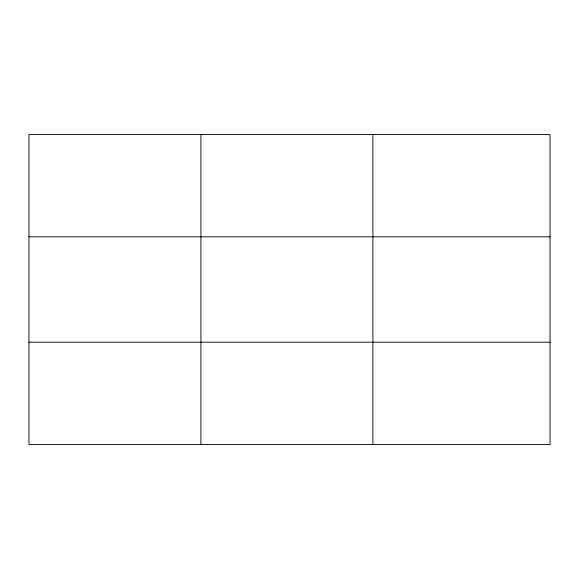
<?xml version="1.0" encoding="UTF-8"?>
<svg xmlns="http://www.w3.org/2000/svg" width="579" height="579" viewBox="0 0 579 579"><rect width="100%" height="100%" fill="white"/><g stroke="black" fill="none" stroke-linecap="round" stroke-linejoin="round"><path stroke-width="0.87" d="M200.913 444.484L200.913 134.516M372.876 444.484L372.876 134.516M550.05 342.196L550.05 444.484L28.95 444.484L28.95 134.516L550.05 134.516L550.05 342.196L28.95 342.196M28.95 236.804L550.05 236.804"/></g></svg>
